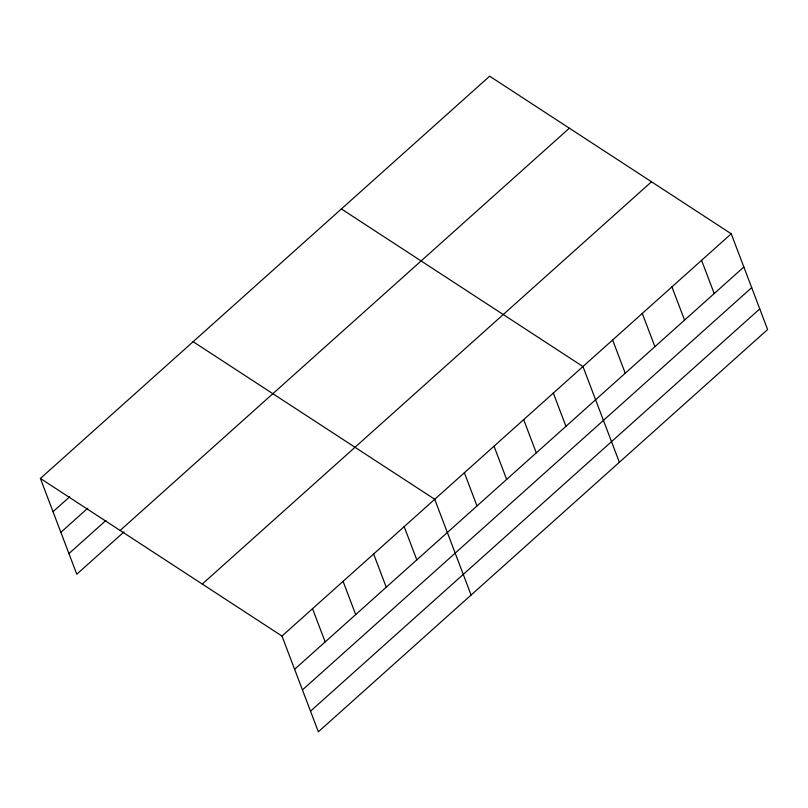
<?xml version="1.0" encoding="UTF-8"?>
<svg xmlns="http://www.w3.org/2000/svg" width="808" height="808" viewBox="0 0 808 808"><rect width="100%" height="100%" fill="white"/><g stroke="black" fill="none" stroke-linecap="round" stroke-linejoin="round"><path stroke-width="1.21" d="M40.4 478.457L489.648 76.194L731.23 233.785L767.6 329.543L318.352 731.806L281.982 636.058L40.4 478.457L76.77 574.215L123.988 531.937M53.025 511.686L69.69 496.769M60.863 532.32L87.708 508.283M68.933 553.581L105.959 520.423M120.119 530.472L569.367 128.199M202.263 584.053L651.511 181.78M281.982 636.058L731.23 233.785M294.597 669.287L743.855 267.014M302.434 689.911L751.692 287.648M310.514 711.171L759.762 308.909M341.4 208.949L582.972 366.539L619.352 462.287M193.142 341.693L434.724 499.283L471.094 595.031M701.576 260.338L714.201 293.567M671.923 286.891L684.548 320.12M642.279 313.433L654.904 346.662M612.626 339.986L625.251 373.215M553.329 393.082L565.943 426.311M523.675 419.635L536.3 452.864M494.021 446.188L506.646 479.417M464.378 472.731L476.993 505.959M404.172 526.634L416.797 559.863M373.629 553.995L386.244 587.224M343.077 581.346L355.702 614.575M312.524 608.697L325.149 641.926"/></g></svg>
